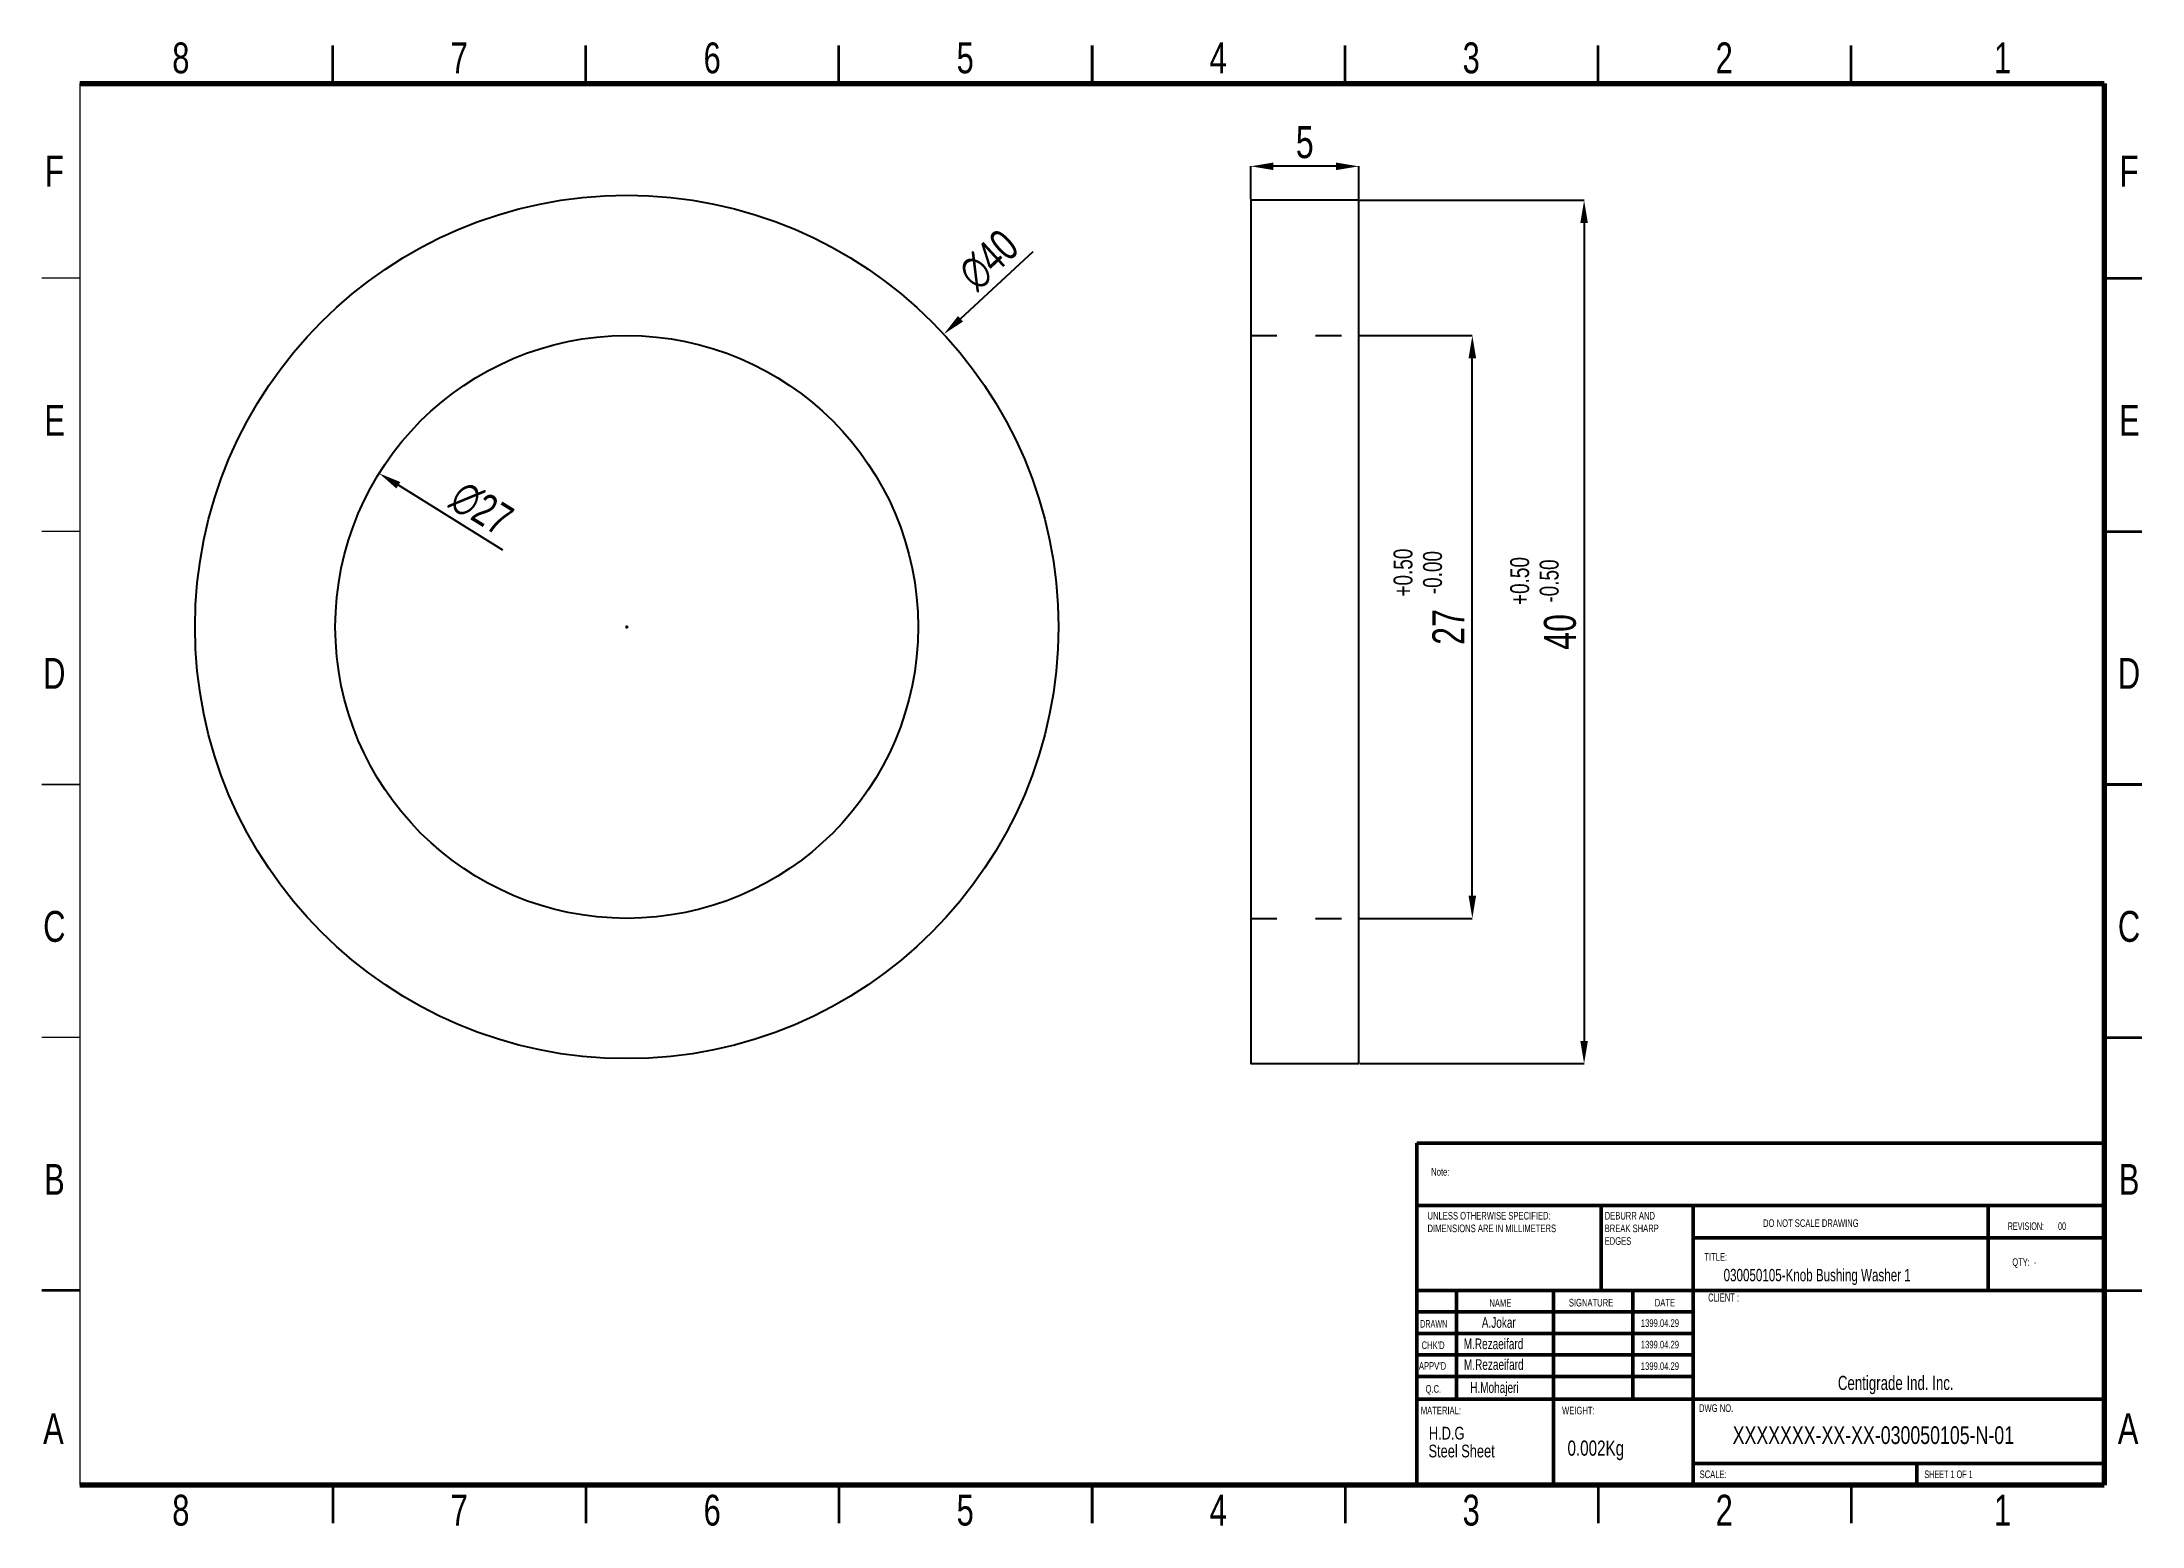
# Model space of a CAD drawing. Header units: millimetres. Extents: x 790.4 to 887.7, y 3379.5 to 3448.2.
import ezdxf

# ---------------------------------------------------------------- set-up
doc = ezdxf.new("R2010")
doc.units = ezdxf.units.MM
doc.header["$LTSCALE"] = 0.1
doc.linetypes.add('ACAD_ISO03W100', pattern=[30, 12, -18])
doc.styles.add('SLDTEXTSTYLE0', font='TXT', dxfattribs={"width": 0.75})
doc.styles.add('SLDTEXTSTYLE1', font='TXT', dxfattribs={"width": 0.686449})
doc.styles.add('SLDTEXTSTYLE2', font='TXT', dxfattribs={"width": 0.652778})
doc.styles.add('SLDTEXTSTYLE3', font='TXT', dxfattribs={"width": 0.692308})
doc.styles.add('SLDTEXTSTYLE4', font='TXT', dxfattribs={"width": 0.7})
doc.styles.add('SLDTEXTSTYLE5', font='TXT', dxfattribs={"width": 0.678571})
doc.dimstyles.new('SLDDIMSTYLE30', dxfattribs={"dimscale": 0.7, "dimtxt": 2.116667, "dimasz": 1.5, "dimexe": 0, "dimexo": 0.0625, "dimgap": 0.529167, "dimtad": 1, "dimdec": 0, "dimrnd": 1e-09, "dimzin": 12, "dimdsep": 46, "dimtxsty": 'SLDTEXTSTYLE0', "dimcen": 0.09, "dimadec": 0, "dimazin": 3, "dimtfac": 1, "dimtdec": 0, "dimtofl": 0, "dimtmove": 0, "dimatfit": 3, "dimfxl": 1, "dimfrac": 2, "dimtolj": 1, "dimtzin": 12, "dimarcsym": 0})

# ---------------------------------------------------------------- blocks, each defined once
blk = doc.blocks.new('SW_NOTE_62')
at = {"color": 0, "linetype": 'Continuous', "lineweight": 0, "char_height": 1.5, "attachment_point": 1, "style": 'SLDTEXTSTYLE0'}
for s, insert in [('UNLESS OTHERWISE SPECIFIED:', (0, 1.93)), ('DIMENSIONS ARE IN MILLIMETERS', (0, -0.57))]:
    blk.add_mtext(s, dxfattribs=dict(at, insert=insert))
blk = doc.blocks.new('SW_NOTE_63')
at = {"color": 0, "linetype": 'Continuous', "lineweight": 0, "char_height": 1.5, "attachment_point": 1, "style": 'SLDTEXTSTYLE0'}
for s, insert in [('DEBURR AND', (0, 1.93)), ('BREAK SHARP', (0, -0.57)), ('EDGES', (0, -3.07))]:
    blk.add_mtext(s, dxfattribs=dict(at, insert=insert))
blk = doc.blocks.new('*D3')
at = {"color": 0, "lineweight": -2, "transparency": 16777216}
for p, q in [((836.338, 3438.512), (832.981, 3435.413)), ((817.453, 3421.132), (817.579, 3421.132)), ((817.516, 3421.069), (817.516, 3421.195))]:
    blk.add_line(p, q, dxfattribs=at)
at = {"color": 0, "transparency": 16777216}
blk.add_solid([(832.863, 3435.541), (833.1, 3435.284), (832.21, 3434.7)], dxfattribs=at)
at = {"layer": 'Defpoints', "color": 0, "transparency": 16777216}
for p in [(832.21, 3434.7), (802.822, 3407.564)]:
    blk.add_point(p, dxfattribs=at)
at = {"color": 0, "transparency": 16777216, "insert": (834.292, 3438.135), "char_height": 1.4817, "attachment_point": 5, "rotation": 42.71847, "style": 'SLDTEXTSTYLE0'}
blk.add_mtext('\\A1;∅40', dxfattribs=at)
blk = doc.blocks.new('*D4')
at = {"color": 0, "lineweight": -2, "transparency": 16777216}
blk.add_line((811.775, 3424.695), (806.937, 3427.697), dxfattribs=at)
at = {"color": 0, "transparency": 16777216}
blk.add_solid([(807.03, 3427.846), (806.845, 3427.548), (806.045, 3428.251)], dxfattribs=at)
at = {"layer": 'Defpoints', "color": 0, "transparency": 16777216}
for p in [(806.045, 3428.251), (828.987, 3414.014)]:
    blk.add_point(p, dxfattribs=at)
at = {"color": 0, "transparency": 16777216, "insert": (810.787, 3426.616), "char_height": 1.4817, "attachment_point": 5, "rotation": 328.17884, "style": 'SLDTEXTSTYLE0'}
blk.add_mtext('\\A1;∅27', dxfattribs=at)
blk = doc.blocks.new('*D5')
at = {"color": 0, "lineweight": -2, "transparency": 16777216}
for p, q in [((851.475, 3440.904), (861.874, 3440.904)), ((861.874, 3439.854), (861.874, 3401.954)), ((851.475, 3400.904), (861.874, 3400.904))]:
    blk.add_line(p, q, dxfattribs=at)
at = {"color": 0, "transparency": 16777216}
for points in [[(861.699, 3439.854), (862.049, 3439.854), (861.874, 3440.904)], [(861.699, 3401.954), (862.049, 3401.954), (861.874, 3400.904)]]:
    blk.add_solid(points, dxfattribs=at)
at = {"layer": 'Defpoints', "color": 0, "transparency": 16777216}
for p in [(851.431, 3440.904), (851.431, 3400.904), (861.874, 3400.904)]:
    blk.add_point(p, dxfattribs=at)
at = {"color": 0, "transparency": 16777216, "insert": (860.762, 3420.904), "char_height": 1.4817, "attachment_point": 5, "rotation": 90, "style": 'SLDTEXTSTYLE0'}
blk.add_mtext('\\A1;40', dxfattribs=at)
blk = doc.blocks.new('*D6')
at = {"color": 0, "lineweight": -2, "transparency": 16777216}
for p, q in [((851.475, 3434.632), (856.694, 3434.632)), ((856.694, 3408.682), (856.694, 3433.582)), ((851.475, 3407.632), (856.694, 3407.632))]:
    blk.add_line(p, q, dxfattribs=at)
at = {"color": 0, "transparency": 16777216}
for points in [[(856.519, 3433.582), (856.869, 3433.582), (856.694, 3434.632)], [(856.519, 3408.682), (856.869, 3408.682), (856.694, 3407.632)]]:
    blk.add_solid(points, dxfattribs=at)
at = {"layer": 'Defpoints', "color": 0, "transparency": 16777216}
for p in [(851.431, 3434.632), (856.694, 3434.632), (851.431, 3407.632)]:
    blk.add_point(p, dxfattribs=at)
at = {"color": 0, "transparency": 16777216, "insert": (855.583, 3421.132), "char_height": 1.4817, "attachment_point": 5, "rotation": 90, "style": 'SLDTEXTSTYLE0'}
blk.add_mtext('\\A1;27', dxfattribs=at)
blk = doc.blocks.new('*D7')
at = {"color": 0, "lineweight": -2, "transparency": 16777216}
for p, q in [((846.431, 3440.948), (846.431, 3442.475)), ((850.381, 3442.475), (847.481, 3442.475)), ((851.431, 3440.948), (851.431, 3442.475))]:
    blk.add_line(p, q, dxfattribs=at)
at = {"color": 0, "transparency": 16777216}
for points in [[(847.481, 3442.65), (847.481, 3442.3), (846.431, 3442.475)], [(850.381, 3442.65), (850.381, 3442.3), (851.431, 3442.475)]]:
    blk.add_solid(points, dxfattribs=at)
at = {"layer": 'Defpoints', "color": 0, "transparency": 16777216}
for p in [(846.431, 3442.475), (846.431, 3440.904), (851.431, 3440.904)]:
    blk.add_point(p, dxfattribs=at)
at = {"color": 0, "transparency": 16777216, "insert": (848.931, 3443.586), "char_height": 1.4817, "attachment_point": 5, "style": 'SLDTEXTSTYLE0'}
blk.add_mtext('\\A1;5', dxfattribs=at)

msp = doc.modelspace()

# ---------------------------------------------------------------- linework, layer by layer
at = {"linetype": 'Continuous', "lineweight": 35}
for p, q in [((803.907, 3446.312), (803.907, 3448.07)), ((815.629, 3446.312), (815.629, 3448.07)), ((827.351, 3446.312), (827.351, 3448.07)), ((839.074, 3448.07), (839.074, 3446.312)), ((839.074, 3446.312), (839.074, 3448.07)), ((850.796, 3446.312), (850.796, 3448.07)), ((862.518, 3446.312), (862.518, 3448.07)), ((874.24, 3446.312), (874.24, 3448.07)), ((885.963, 3437.286), (887.721, 3437.286)), ((885.963, 3425.563), (887.721, 3425.563)), ((887.721, 3413.841), (885.963, 3413.841)), ((885.963, 3413.841), (887.721, 3413.841)), ((885.963, 3402.119), (887.721, 3402.119)), ((792.184, 3390.396), (790.426, 3390.396)), ((885.963, 3390.396), (887.721, 3390.396)), ((803.907, 3381.37), (803.907, 3379.612)), ((815.629, 3381.37), (815.629, 3379.612)), ((827.351, 3381.37), (827.351, 3379.612)), ((839.074, 3379.612), (839.074, 3381.37)), ((839.074, 3381.37), (839.074, 3379.612)), ((850.796, 3381.37), (850.796, 3379.612)), ((862.518, 3381.37), (862.518, 3379.612)), ((874.24, 3381.37), (874.24, 3379.612))]:
    msp.add_line(p, q, dxfattribs=at)
at = {"linetype": 'Continuous', "lineweight": 70}
for p, q in [((792.184, 3446.312), (885.963, 3446.312)), ((885.963, 3446.312), (885.963, 3381.37)), ((885.963, 3381.37), (792.184, 3381.37))]:
    msp.add_line(p, q, dxfattribs=at)
at = {"lineweight": 20}
msp.add_line((792.184, 3446.312), (792.184, 3381.37), dxfattribs=at)
at = {"linetype": 'Continuous', "lineweight": 20}
for p, q in [((792.184, 3437.286), (790.426, 3437.286)), ((792.184, 3425.563), (790.426, 3425.563)), ((790.426, 3413.841), (792.184, 3413.841)), ((792.184, 3413.841), (790.426, 3413.841)), ((792.184, 3402.119), (790.426, 3402.119))]:
    msp.add_line(p, q, dxfattribs=at)
at = {"linetype": 'ACAD_ISO03W100'}
for p, q in [((846.431, 3434.632), (851.431, 3434.632)), ((846.431, 3407.632), (851.431, 3407.632))]:
    msp.add_line(p, q, dxfattribs=at)
at = {"linetype": 'Continuous', "lineweight": 50}
for p, q in [((854.125, 3397.218), (885.963, 3397.218)), ((854.125, 3397.218), (854.125, 3394.323)), ((854.125, 3394.323), (885.963, 3394.323)), ((854.125, 3394.323), (854.125, 3381.429)), ((862.659, 3394.323), (862.659, 3390.396)), ((866.926, 3394.323), (866.926, 3381.37)), ((880.592, 3390.396), (880.592, 3394.323)), ((885.963, 3392.829), (866.926, 3392.829)), ((885.963, 3390.396), (854.125, 3390.396)), ((855.954, 3390.396), (855.954, 3385.356)), ((860.453, 3390.396), (860.453, 3381.429)), ((864.137, 3390.396), (864.137, 3385.356)), ((866.926, 3381.429), (866.926, 3390.396)), ((866.926, 3389.4), (854.125, 3389.4)), ((866.926, 3388.404), (854.125, 3388.404)), ((866.926, 3387.407), (854.125, 3387.407)), ((866.926, 3386.411), (854.125, 3386.411)), ((856.563, 3385.356), (854.125, 3385.356)), ((856.563, 3385.356), (885.963, 3385.356)), ((866.926, 3382.367), (885.963, 3382.367)), ((877.288, 3381.37), (877.288, 3382.367))]:
    msp.add_line(p, q, dxfattribs=at)
msp.add_lwpolyline([(851.431, 3400.904), (851.431, 3440.904), (846.431, 3440.904), (846.431, 3400.904)], close=True)
for radius in [20, 13.5]:
    msp.add_circle((817.516, 3421.132), radius)

# ---------------------------------------------------------------- block references
at = {"linetype": 'Continuous', "lineweight": 0, "xscale": 0.2344455229126483, "yscale": 0.2344455229126483, "zscale": 0.2344455229126483}
for name, p in [('SW_NOTE_62', (854.619, 3393.578)), ('SW_NOTE_63', (862.825, 3393.578))]:
    msp.add_blockref(name, p, dxfattribs=at)

# ---------------------------------------------------------------- texts
at = {"linetype": 'Continuous', "lineweight": 0}
for s, insert, char_height, attachment_point, style in [('8', (796.859, 3448.214), 1.429, 2, 'SLDTEXTSTYLE0'), ('7', (809.754, 3448.214), 1.429, 2, 'SLDTEXTSTYLE0'), ('6', (821.476, 3448.214), 1.429, 2, 'SLDTEXTSTYLE0'), ('5', (833.198, 3448.214), 1.429, 2, 'SLDTEXTSTYLE0'), ('4', (844.92, 3448.214), 1.429, 2, 'SLDTEXTSTYLE0'), ('3', (856.643, 3448.214), 1.429, 2, 'SLDTEXTSTYLE0'), ('2', (868.365, 3448.214), 1.429, 2, 'SLDTEXTSTYLE0'), ('1', (881.259, 3448.214), 1.429, 2, 'SLDTEXTSTYLE0'), ('F', (790.997, 3442.965), 1.429, 2, 'SLDTEXTSTYLE0'), ('F', (887.12, 3442.965), 1.429, 2, 'SLDTEXTSTYLE0'), ('E', (887.137, 3431.419), 1.429, 2, 'SLDTEXTSTYLE0'), ('D', (887.119, 3419.696), 1.429, 2, 'SLDTEXTSTYLE0'), ('C', (887.12, 3407.974), 1.429, 2, 'SLDTEXTSTYLE0'), ('Note:', (854.789, 3396.062), 0.3517, 1, 'SLDTEXTSTYLE0'), ('B', (887.124, 3396.252), 1.429, 2, 'SLDTEXTSTYLE0'), ('DO NOT SCALE DRAWING', (870.165, 3393.686), 0.35167, 1, 'SLDTEXTSTYLE0'), ('REVISION:       00', (881.498, 3393.546), 0.35167, 1, 'SLDTEXTSTYLE2'), ('TITLE:', (867.444, 3392.123), 0.3517, 1, 'SLDTEXTSTYLE0'), ('QTY:  -', (881.714, 3391.882), 0.3517, 1, 'SLDTEXTSTYLE5'), ('030050105-Knob Bushing Washer 1', (868.337, 3391.391), 0.57439, 1, 'SLDTEXTSTYLE4'), ('NAME', (857.483, 3389.987), 0.3517, 1, 'SLDTEXTSTYLE0'), ('SIGNATURE', (861.166, 3390.001), 0.3517, 1, 'SLDTEXTSTYLE0'), ('DATE', (865.148, 3390.001), 0.3517, 1, 'SLDTEXTSTYLE0'), ('CLIENT :', (867.62, 3390.252), 0.3722, 1, 'SLDTEXTSTYLE4'), ('DRAWN', (854.276, 3389.021), 0.3517, 1, 'SLDTEXTSTYLE1'), ('A.Jokar', (857.134, 3389.158), 0.4962, 1, 'SLDTEXTSTYLE4'), ('1399.04.29', (864.504, 3389.056), 0.3517, 1, 'SLDTEXTSTYLE0'), ("CHK'D", (854.345, 3388.031), 0.3517, 1, 'SLDTEXTSTYLE0'), ('M.Rezaeifard', (856.295, 3388.168), 0.49624, 1, 'SLDTEXTSTYLE4'), ('1399.04.29', (864.504, 3388.059), 0.3517, 1, 'SLDTEXTSTYLE0'), ("APPV'D", (854.219, 3387.071), 0.3517, 1, 'SLDTEXTSTYLE0'), ('M.Rezaeifard', (856.306, 3387.208), 0.49624, 1, 'SLDTEXTSTYLE4'), ('1399.04.29', (864.504, 3387.063), 0.3517, 1, 'SLDTEXTSTYLE0'), ('Q.C.', (854.527, 3386.007), 0.3517, 1, 'SLDTEXTSTYLE0'), ('H.Mohajeri', (856.595, 3386.144), 0.4962, 1, 'SLDTEXTSTYLE4'), ('Centigrade Ind. Inc.', (873.631, 3386.437), 0.65645, 1, 'SLDTEXTSTYLE4'), ('MATERIAL:', (854.307, 3385.005), 0.3517, 1, 'SLDTEXTSTYLE0'), ('WEIGHT:', (860.852, 3385.005), 0.3513, 1, 'SLDTEXTSTYLE0'), ('DWG NO.', (867.196, 3385.118), 0.3517, 1, 'SLDTEXTSTYLE0'), ('A', (790.955, 3384.705), 1.429, 2, 'SLDTEXTSTYLE0'), ('XXXXXXX-XX-XX-030050105-N-01', (868.756, 3384.099), 0.82056, 1, 'SLDTEXTSTYLE0'), ('A', (887.078, 3384.705), 1.429, 2, 'SLDTEXTSTYLE0'), ('0.002Kg', (861.103, 3383.439), 0.7027, 1, 'SLDTEXTSTYLE0'), ('SCALE:', (867.224, 3382.05), 0.3517, 1, 'SLDTEXTSTYLE0'), ('SHEET 1 OF 1', (877.635, 3382.05), 0.35167, 1, 'SLDTEXTSTYLE3'), ('8', (796.859, 3380.928), 1.429, 2, 'SLDTEXTSTYLE0'), ('7', (809.754, 3380.928), 1.429, 2, 'SLDTEXTSTYLE0'), ('6', (821.476, 3380.928), 1.429, 2, 'SLDTEXTSTYLE0'), ('5', (833.198, 3380.928), 1.429, 2, 'SLDTEXTSTYLE0'), ('4', (844.92, 3380.928), 1.429, 2, 'SLDTEXTSTYLE0'), ('3', (856.643, 3380.928), 1.429, 2, 'SLDTEXTSTYLE0'), ('2', (868.365, 3380.928), 1.429, 2, 'SLDTEXTSTYLE0'), ('1', (881.259, 3380.928), 1.429, 2, 'SLDTEXTSTYLE0')]:
    msp.add_mtext(s, dxfattribs=dict(at, insert=insert, char_height=char_height, attachment_point=attachment_point, style=style))
at = {"linetype": 'Continuous', "lineweight": 20, "char_height": 1.429, "attachment_point": 2, "style": 'SLDTEXTSTYLE0'}
for s, insert in [('E', (791.015, 3431.419)), ('D', (790.996, 3419.696)), ('C', (790.997, 3407.974)), ('B', (791.001, 3396.252))]:
    msp.add_mtext(s, dxfattribs=dict(at, insert=insert))
at = {"color": 7, "linetype": 'Continuous', "lineweight": 18, "char_height": 0.8764, "attachment_point": 2, "rotation": 90, "style": 'SLDTEXTSTYLE0'}
for s, insert in [('\\A1;+0.50', (853.043, 3423.651)), ('\\A1;-0.00', (854.411, 3423.651)), ('\\A1;+0.50', (858.448, 3423.261)), ('\\A1;-0.50', (859.816, 3423.261))]:
    msp.add_mtext(s, dxfattribs=dict(at, insert=insert))
at = {"color": 7, "linetype": 'Continuous', "lineweight": 0, "attachment_point": 1, "style": 'SLDTEXTSTYLE0'}
for s, insert, char_height in [('H.D.G', (854.682, 3384.075), 0.5915), ('Steel Sheet', (854.665, 3383.248), 0.59146)]:
    msp.add_mtext(s, dxfattribs=dict(at, insert=insert, char_height=char_height))

# ---------------------------------------------------------------- dimensions: what is measured, and where the dimension line sits
dim = msp.add_linear_dim(base=(846.431, 3442.475), p1=(851.431, 3440.904), p2=(846.431, 3440.904), dimstyle='SLDDIMSTYLE30')
dim.commit()
dim.dimension.update_dxf_attribs({"geometry": '*D7', "text_midpoint": (848.931, 3443.586)})
for base, p1, p2, picture, middle in [((861.874, 3400.904), (851.431, 3440.904), (851.431, 3400.904), '*D5', (861.874, 3420.904)), ((856.694, 3434.632), (851.431, 3407.632), (851.431, 3434.632), '*D6', (856.694, 3421.132))]:
    dim = msp.add_linear_dim(base=base, p1=p1, p2=p2, angle=90, dimstyle='SLDDIMSTYLE30')
    dim.commit()
    dim.dimension.update_dxf_attribs({"geometry": picture, "text_midpoint": middle, "dimtype": 160})
dim = msp.add_diameter_dim_2p(p1=(802.822, 3407.564), p2=(832.21, 3434.7), dimstyle='SLDDIMSTYLE30')
dim.commit()
dim.dimension.update_dxf_attribs({"geometry": '*D3', "text_midpoint": (834.292, 3438.135)})
dim = msp.add_diameter_dim_2p(p1=(828.987, 3414.014), p2=(806.045, 3428.251), dimstyle='SLDDIMSTYLE30')
dim.commit()
dim.dimension.update_dxf_attribs({"geometry": '*D4', "text_midpoint": (810.201, 3425.672), "dimtype": 163})

doc.saveas('drawing.dxf')
